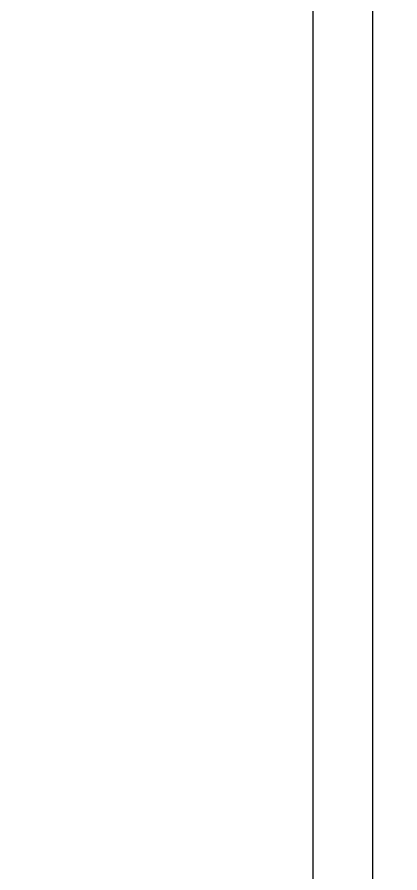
# Model space of a CAD drawing. Header units: millimetres. Extents: x 1084702 to 1166801, y 36632 to 124519.
# Drawn here: x 1103447.2 to 1103523.7, y 50159 to 50329.8 of the extents above; entities that cross this region are included whole.
import ezdxf

# ---------------------------------------------------------------- set-up
doc = ezdxf.new("R2010")
doc.units = ezdxf.units.MM
doc.header["$LTSCALE"] = 250
doc.layers.get('0').update_dxf_attribs({"color": 255})
doc.layers.add('%posline', color=240, linetype='Continuous')
doc.layers.add('%symbol', color=1, linetype='Continuous')
doc.styles.add('ROMANS', font='ROMANS.shx', dxfattribs={"height": 100})
doc.dimstyles.new('dott', dxfattribs={"dimscale": 100, "dimtxt": 150, "dimasz": 0.01, "dimexe": 0.5, "dimexo": 1, "dimgap": 1, "dimtad": 1, "dimdsep": 46, "dimtxsty": 'ROMANS', "dimcen": 1.5, "dimclrd": 1, "dimclre": 1, "dimclrt": 2, "dimazin": 2, "dimtfac": 1, "dimtmove": 2, "dimatfit": 3, "dimldrblk": 'DOT', "dimfxl": 1, "dimtvp": 100, "dimtolj": 1, "dimarcsym": 0})

# ---------------------------------------------------------------- blocks, each defined once
blk = doc.blocks.new('_Dot')
at = {"color": 0, "linetype": 'ByBlock', "lineweight": -2}
blk.add_line((-0.5, 0), (-1, 0), dxfattribs=at)
at = {"color": 0, "linetype": 'ByBlock', "const_width": 0.5}
blk.add_lwpolyline([(-0.25, 0, 1), (0.25, 0, 1)], format="xyb", close=True, dxfattribs=at)
blk = doc.blocks.new('GENERATOR-BORDE')
for p, q in [((-1325.61, 0.39), (-1325.61, 345.07)), ((-1337.61, 275.71), (-1337.61, -275.7)), ((-1337.61, 255.99), (-1337.61, -0.39))]:
    blk.add_line(p, q)
blk = doc.blocks.new('BL_1-deck_B4_2')
blk.add_blockref('GENERATOR-BORDE', (87080.86, 18381.44))

msp = doc.modelspace()

# ---------------------------------------------------------------- hatches: boundary and pattern name
at = {"layer": '%symbol', "true_color": 0x939598}
h = msp.add_hatch(dxfattribs=at)
h.set_pattern_fill('ANSI31', color=252, scale=100)
h.paths.add_polyline_path([(1097892.6, 52632.31), (1097892.6, 43032.31), (1109392.6, 43032.31), (1109392.6, 52632.31)])

# ---------------------------------------------------------------- block references
msp.add_blockref('BL_1-deck_B4_2', (1017763.01, 31748.48))

# ---------------------------------------------------------------- leaders
at = {"layer": '%posline', "linetype": 'ByBlock'}
msp.add_leader([(1105977.01, 46518.41), (1099711.3, 53457.36)], dimstyle='dott', override={"dimasz": 2, "dimgap": 1, "dimtad": 0, "dimclrd": 256}, dxfattribs=at)

doc.saveas('drawing.dxf')
